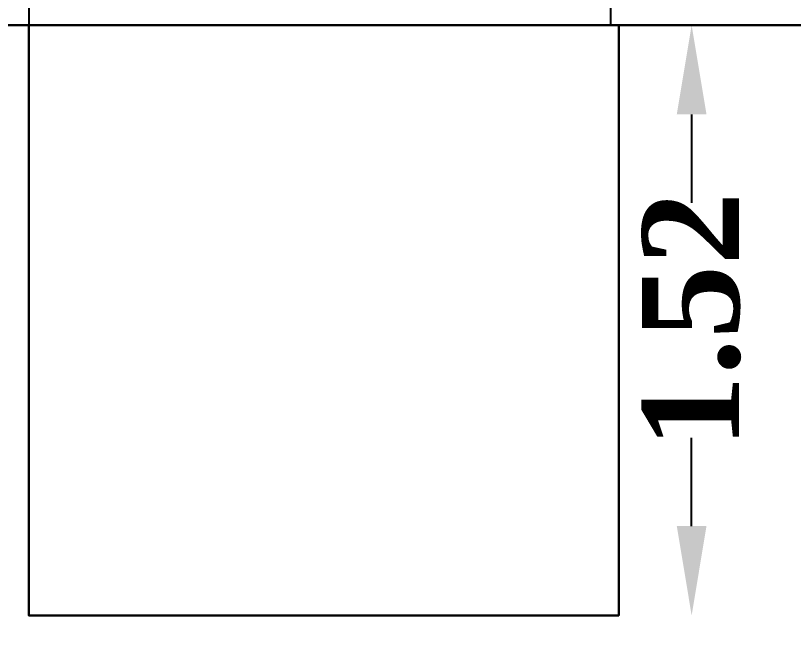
# Model space of a CAD drawing. Header units: metres. Extents: x 0 to 298, y 0 to 162.
# Drawn here: x 189.74 to 191.744, y 105.251 to 106.842 of the extents above; entities that cross this region are included whole.
import ezdxf

# ---------------------------------------------------------------- set-up
doc = ezdxf.new("R2010")
doc.units = ezdxf.units.M
doc.header["$MEASUREMENT"] = 0
doc.linetypes.add('PHANTOM2', pattern=[1.25, 0.625, -0.125, 0.125, -0.125, 0.125, -0.125])
for name, color, linetype in [('BLK_1_FLR_0_CARPET_AREA', 10, 'Continuous'), ('BLK_1_FLR_0_REGULAR_ROOM_3', 117, 'Continuous'), ('BLK_1_FLR_0_ROOM_3_LIGHT_VENTILATION_1', 3, 'Continuous')]:
    doc.layers.add(name, color=color, linetype=linetype)
doc.styles.add('working', font='timesbd.ttf', dxfattribs={"height": 0.25})
doc.dimstyles.new('new model', dxfattribs={"dimtxt": 0.25, "dimasz": 0.23, "dimexe": 0.1, "dimexo": 0.1, "dimgap": 0, "dimtad": 0, "dimtoh": 1, "dimzin": 1, "dimdsep": 46, "dimtxsty": 'working', "dimcen": 0.09, "dimse1": 1, "dimse2": 1, "dimclrd": 8, "dimclre": 8, "dimclrt": 3, "dimadec": 1, "dimazin": 0, "dimtfac": 1, "dimtofl": 0, "dimtmove": 0, "dimatfit": 3, "dimfxl": 0, "dimtolj": 1, "dimtzin": 0, "dimlwd": -1, "dimlwe": -1, "dimarcsym": 0})

# ---------------------------------------------------------------- blocks, each defined once
blk = doc.blocks.new('*D85')
at = {"color": 8}
for p, q in [((188.5504, 108.0427), (191.6719, 108.0427)), ((195.4104, 108.0427), (192.2888, 108.0427))]:
    blk.add_line(p, q, dxfattribs=at)
at = {"color": 8, "lineweight": 35}
for points in [[(188.5504, 108.0811), (188.5504, 108.0044), (188.3204, 108.0427)], [(195.4104, 108.0811), (195.4104, 108.0044), (195.6404, 108.0427)]]:
    blk.add_solid(points, dxfattribs=at)
at = {"layer": 'Defpoints', "color": 0, "lineweight": 35}
for p in [(195.6404, 108.0427), (188.3204, 107.0472), (195.6404, 106.8172)]:
    blk.add_point(p, dxfattribs=at)
at = {"color": 3, "insert": (191.9804, 108.0427), "char_height": 0.25, "attachment_point": 5, "style": 'working'}
blk.add_mtext('\\A1;7.32', dxfattribs=at)
blk = doc.blocks.new('*D429')
at = {"layer": 'BLK_1_FLR_0_ROOM_3_LIGHT_VENTILATION_1', "color": 232, "linetype": 'PHANTOM2'}
for p, q in [((191.4818, 106.5872), (191.4818, 106.3597)), ((191.4818, 105.5272), (191.4818, 105.7547))]:
    blk.add_line(p, q, dxfattribs=at)
at = {"layer": 'BLK_1_FLR_0_ROOM_3_LIGHT_VENTILATION_1', "color": 232, "lineweight": 35}
for points in [[(191.4435, 106.5872), (191.5201, 106.5872), (191.4818, 106.8172)], [(191.4435, 105.5272), (191.5201, 105.5272), (191.4818, 105.2972)]]:
    blk.add_solid(points, dxfattribs=at)
at = {"layer": 'Defpoints', "color": 0, "lineweight": 35}
for p in [(191.2938, 106.8172), (191.2938, 105.2972), (191.4818, 105.2972)]:
    blk.add_point(p, dxfattribs=at)
at = {"layer": 'BLK_1_FLR_0_ROOM_3_LIGHT_VENTILATION_1', "color": 232, "lineweight": 30, "insert": (191.4818, 106.0572), "char_height": 0.25, "attachment_point": 5, "rotation": 90, "style": 'working'}
blk.add_mtext('\\A1;1.52', dxfattribs=at)

msp = doc.modelspace()

# ---------------------------------------------------------------- linework, layer by layer
at = {"ltscale": 0.25}
for p, q in [((189.77384, 107.0472), (189.77384, 106.8172)), ((191.27384, 106.8172), (191.27384, 107.0472)), ((225.20038, 106.8172), (180.23038, 106.8172))]:
    msp.add_line(p, q, dxfattribs=at)
at = {"layer": 'BLK_1_FLR_0_CARPET_AREA', "color": 15, "linetype": 'Continuous', "lineweight": 30}
msp.add_lwpolyline([(188.33038, 98.8972), (195.65038, 98.8972), (195.65038, 106.8172), (188.33038, 106.8172)], close=True, dxfattribs=at)
at = {"layer": 'BLK_1_FLR_0_REGULAR_ROOM_3', "color": 3, "lineweight": 30}
msp.add_lwpolyline([(188.33038, 98.8972), (195.65038, 98.8972), (195.65038, 106.8172), (188.33038, 106.8172)], close=True, dxfattribs=at)
at = {"layer": 'BLK_1_FLR_0_ROOM_3_LIGHT_VENTILATION_1', "color": 3, "lineweight": 30}
msp.add_lwpolyline([(189.77384, 106.8172), (191.29384, 106.8172), (191.29384, 105.2972), (189.77384, 105.2972)], close=True, dxfattribs=at)

# ---------------------------------------------------------------- dimensions: what is measured, and where the dimension line sits
dim = msp.add_linear_dim(base=(195.64038, 108.04274), p1=(188.32038, 107.0472), p2=(195.64038, 106.8172), dimstyle='new model', override={"dimpost": '\\X', "dimtmove": 2})
dim.commit()
dim.dimension.update_dxf_attribs({"geometry": '*D85', "text_midpoint": (191.98038, 108.04274)})
at = {"layer": 'BLK_1_FLR_0_ROOM_3_LIGHT_VENTILATION_1', "color": 232, "lineweight": 30}
dim = msp.add_linear_dim(base=(191.48179, 105.2972), p1=(191.29384, 106.8172), p2=(191.29384, 105.2972), angle=90, dimstyle='new model', override={"dimpost": '\\X', "dimclrd": 232, "dimclrt": 232, "dimfxl": 75, "dimfxlon": 1, "dimtfill": 1}, dxfattribs=at)
dim.commit()
dim.dimension.update_dxf_attribs({"geometry": '*D429', "text_midpoint": (191.48179, 106.0572)})

doc.saveas('drawing.dxf')
